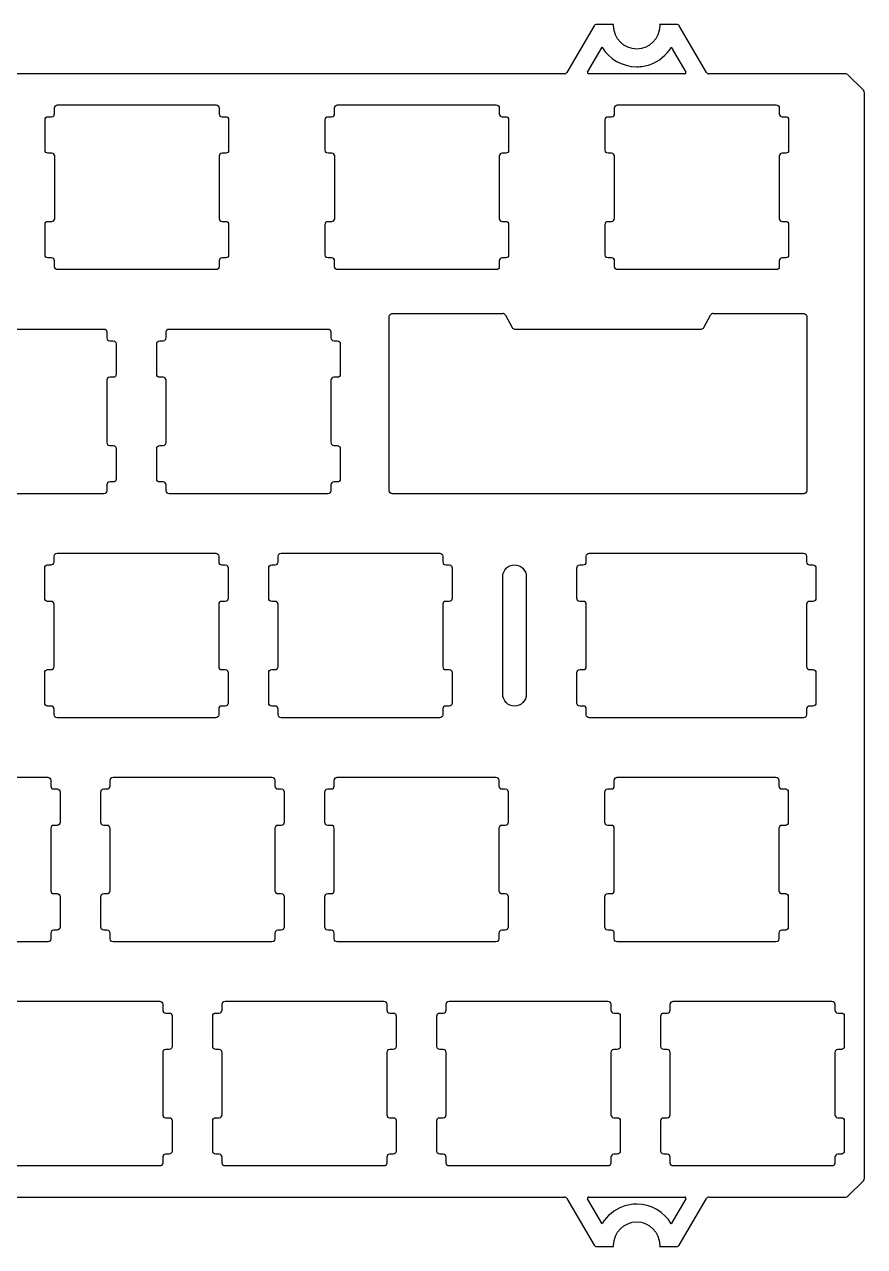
# Model space of a CAD drawing. Header units: millimetres. Extents: x -251 to 35, y -191 to -88.
# Drawn here: x -36.2 to 35.2, y -191.4 to -87.5 of the extents above; entities that cross this region are included whole.
import ezdxf

# ---------------------------------------------------------------- set-up
doc = ezdxf.new("R2010")
doc.units = ezdxf.units.MM
doc.layers.get('0').update_dxf_attribs({"linetype": 'CONTINUOUS'})

msp = doc.modelspace()

# ---------------------------------------------------------------- linework, layer by layer
for p, q in [((12.23, -87.63), (9.92, -91.58)), ((13.89, -87.5), (12.44, -87.5)), ((19.26, -87.5), (17.8, -87.5)), ((21.78, -91.58), (19.47, -87.63)), ((11.67, -91.55), (12.9, -89.44)), ((18.79, -89.44), (20.02, -91.55)), ((9.7, -91.7), (-91.39, -91.7)), ((19.94, -91.7), (11.76, -91.7)), ((33.62, -91.7), (21.99, -91.7)), ((35.15, -93.13), (33.8, -91.78)), ((35.22, -185.6), (35.22, -93.31)), ((-33.4, -94.35), (-19.91, -94.35)), ((-9.59, -94.35), (3.91, -94.35)), ((14.22, -94.35), (27.72, -94.35)), ((-34.21, -95.35), (-33.9, -95.35)), ((-33.65, -95.1), (-33.65, -94.6)), ((-19.66, -94.6), (-19.66, -95.1)), ((-19.41, -95.35), (-19.1, -95.35)), ((-10.39, -95.35), (-10.09, -95.35)), ((-9.84, -95.1), (-9.84, -94.6)), ((4.16, -94.6), (4.16, -95.1)), ((4.41, -95.35), (4.71, -95.35)), ((13.42, -95.35), (13.72, -95.35)), ((13.97, -95.1), (13.97, -94.6)), ((27.97, -94.6), (27.97, -95.1)), ((28.22, -95.35), (28.52, -95.35)), ((-34.46, -98.2), (-34.46, -95.6)), ((-18.85, -95.6), (-18.85, -98.2)), ((-10.64, -98.2), (-10.64, -95.6)), ((4.96, -95.6), (4.96, -98.2)), ((13.17, -98.2), (13.17, -95.6)), ((28.77, -95.6), (28.77, -98.2)), ((-33.89, -98.45), (-34.21, -98.45)), ((-33.64, -104), (-33.64, -98.7)), ((-19.66, -98.7), (-19.66, -104)), ((-19.1, -98.45), (-19.41, -98.45)), ((-10.08, -98.45), (-10.39, -98.45)), ((-9.83, -104), (-9.83, -98.7)), ((4.16, -98.7), (4.16, -104)), ((4.71, -98.45), (4.41, -98.45)), ((13.71, -98.45), (13.42, -98.45)), ((13.96, -104), (13.96, -98.7)), ((27.97, -98.7), (27.97, -104)), ((28.52, -98.45), (28.22, -98.45)), ((-34.46, -107.1), (-34.46, -104.5)), ((-34.21, -104.25), (-33.89, -104.25)), ((-19.41, -104.25), (-19.1, -104.25)), ((-18.85, -104.5), (-18.85, -107.1)), ((-10.64, -107.1), (-10.64, -104.5)), ((-10.39, -104.25), (-10.08, -104.25)), ((4.41, -104.25), (4.71, -104.25)), ((4.96, -104.5), (4.96, -107.1)), ((13.17, -107.1), (13.17, -104.5)), ((13.42, -104.25), (13.71, -104.25)), ((28.22, -104.25), (28.52, -104.25)), ((28.77, -104.5), (28.77, -107.1)), ((-33.9, -107.35), (-34.21, -107.35)), ((-33.65, -108.1), (-33.65, -107.6)), ((-19.66, -107.6), (-19.66, -108.1)), ((-19.1, -107.35), (-19.41, -107.35)), ((-10.09, -107.35), (-10.39, -107.35)), ((-9.84, -108.1), (-9.84, -107.6)), ((4.16, -107.6), (4.16, -108.1)), ((4.71, -107.35), (4.41, -107.35)), ((13.72, -107.35), (13.42, -107.35)), ((13.97, -108.1), (13.97, -107.6)), ((27.97, -107.6), (27.97, -108.1)), ((28.52, -107.35), (28.22, -107.35)), ((-19.91, -108.35), (-33.4, -108.35)), ((3.91, -108.35), (-9.59, -108.35)), ((27.72, -108.35), (14.22, -108.35)), ((-4.94, -112.08), (4.46, -112.08)), ((22.35, -112.08), (30.06, -112.08)), ((-5.19, -127.15), (-5.19, -112.33)), ((4.68, -112.21), (5.25, -113.27)), ((21.56, -113.27), (22.13, -112.21)), ((30.31, -112.33), (30.31, -127.15)), ((-42.96, -113.4), (-29.46, -113.4)), ((-29.21, -113.65), (-29.21, -114.15)), ((-24.16, -114.15), (-24.16, -113.65)), ((-23.91, -113.4), (-10.41, -113.4)), ((-10.16, -113.65), (-10.16, -114.15)), ((5.47, -113.4), (21.34, -113.4)), ((-28.96, -114.4), (-28.66, -114.4)), ((-28.41, -114.65), (-28.41, -117.25)), ((-24.96, -117.25), (-24.96, -114.65)), ((-24.71, -114.4), (-24.41, -114.4)), ((-9.91, -114.4), (-9.61, -114.4)), ((-9.36, -114.65), (-9.36, -117.25)), ((-29.21, -117.75), (-29.21, -123.05)), ((-28.66, -117.5), (-28.96, -117.5)), ((-24.41, -117.5), (-24.71, -117.5)), ((-24.16, -123.05), (-24.16, -117.75)), ((-10.16, -117.75), (-10.16, -123.05)), ((-9.61, -117.5), (-9.91, -117.5)), ((-28.96, -123.3), (-28.66, -123.3)), ((-28.41, -123.55), (-28.41, -126.15)), ((-24.96, -126.15), (-24.96, -123.55)), ((-24.71, -123.3), (-24.41, -123.3)), ((-9.91, -123.3), (-9.61, -123.3)), ((-9.36, -123.55), (-9.36, -126.15)), ((-29.21, -126.65), (-29.21, -127.15)), ((-28.66, -126.4), (-28.96, -126.4)), ((-24.41, -126.4), (-24.71, -126.4)), ((-24.16, -127.15), (-24.16, -126.65)), ((-10.16, -126.65), (-10.16, -127.15)), ((-9.61, -126.4), (-9.91, -126.4)), ((-29.46, -127.4), (-42.96, -127.4)), ((-10.41, -127.4), (-23.91, -127.4)), ((30.06, -127.4), (-4.94, -127.4)), ((-33.69, -133.2), (-33.69, -132.7)), ((-33.44, -132.45), (-19.94, -132.45)), ((-19.69, -132.7), (-19.69, -133.2)), ((-14.64, -133.2), (-14.64, -132.7)), ((-14.39, -132.45), (-0.89, -132.45)), ((-0.64, -132.7), (-0.64, -133.2)), ((11.56, -133.2), (11.56, -132.7)), ((11.81, -132.45), (30.04, -132.45)), ((30.29, -132.7), (30.29, -133.2)), ((-34.49, -136.3), (-34.49, -133.7)), ((-34.24, -133.45), (-33.94, -133.45)), ((-19.44, -133.45), (-19.14, -133.45)), ((-18.89, -133.7), (-18.89, -136.3)), ((-15.44, -136.3), (-15.44, -133.7)), ((-15.19, -133.45), (-14.89, -133.45)), ((-0.39, -133.45), (-0.09, -133.45)), ((0.16, -133.7), (0.16, -136.3)), ((10.76, -136.3), (10.76, -133.7)), ((11.01, -133.45), (11.31, -133.45)), ((30.54, -133.45), (30.84, -133.45)), ((31.09, -133.7), (31.09, -136.3)), ((-33.94, -136.55), (-34.24, -136.55)), ((-33.69, -142.1), (-33.69, -136.8)), ((-19.69, -136.8), (-19.69, -142.1)), ((-19.14, -136.55), (-19.44, -136.55)), ((-14.89, -136.55), (-15.19, -136.55)), ((-14.64, -142.1), (-14.64, -136.8)), ((-0.64, -136.8), (-0.64, -142.1)), ((-0.09, -136.55), (-0.39, -136.55)), ((11.31, -136.55), (11.01, -136.55)), ((11.56, -142.1), (11.56, -136.8)), ((30.29, -136.8), (30.29, -142.1)), ((30.84, -136.55), (30.54, -136.55)), ((-34.49, -145.2), (-34.49, -142.6)), ((-34.24, -142.35), (-33.94, -142.35)), ((-19.44, -142.35), (-19.14, -142.35)), ((-18.89, -142.6), (-18.89, -145.2)), ((-15.44, -145.2), (-15.44, -142.6)), ((-15.19, -142.35), (-14.89, -142.35)), ((-0.39, -142.35), (-0.09, -142.35)), ((0.16, -142.6), (0.16, -145.2)), ((10.76, -145.2), (10.76, -142.6)), ((11.01, -142.35), (11.31, -142.35)), ((30.54, -142.35), (30.84, -142.35)), ((31.09, -142.6), (31.09, -145.2)), ((-33.94, -145.45), (-34.24, -145.45)), ((-19.14, -145.45), (-19.44, -145.45)), ((-14.89, -145.45), (-15.19, -145.45)), ((-0.09, -145.45), (-0.39, -145.45)), ((11.31, -145.45), (11.01, -145.45)), ((30.84, -145.45), (30.54, -145.45)), ((-33.69, -146.2), (-33.69, -145.7)), ((-19.94, -146.45), (-33.44, -146.45)), ((-19.69, -145.7), (-19.69, -146.2)), ((-14.64, -146.2), (-14.64, -145.7)), ((-0.89, -146.45), (-14.39, -146.45)), ((-0.64, -145.7), (-0.64, -146.2)), ((11.56, -146.2), (11.56, -145.7)), ((30.04, -146.45), (11.81, -146.45)), ((30.29, -145.7), (30.29, -146.2)), ((-47.72, -151.5), (-34.22, -151.5)), ((-28.67, -151.5), (-15.17, -151.5)), ((-9.62, -151.5), (3.88, -151.5)), ((14.19, -151.5), (27.69, -151.5)), ((-33.97, -151.75), (-33.97, -152.25)), ((-33.72, -152.5), (-33.43, -152.5)), ((-29.47, -152.5), (-29.17, -152.5)), ((-28.92, -152.25), (-28.92, -151.75)), ((-14.92, -151.75), (-14.92, -152.25)), ((-14.67, -152.5), (-14.38, -152.5)), ((-10.42, -152.5), (-10.12, -152.5)), ((-9.87, -152.25), (-9.87, -151.75)), ((4.13, -151.75), (4.13, -152.25)), ((4.38, -152.5), (4.67, -152.5)), ((13.39, -152.5), (13.69, -152.5)), ((13.94, -152.25), (13.94, -151.75)), ((27.94, -151.75), (27.94, -152.25)), ((28.19, -152.5), (28.49, -152.5)), ((-33.18, -152.75), (-33.18, -155.35)), ((-29.72, -155.35), (-29.72, -152.75)), ((-14.13, -152.75), (-14.13, -155.35)), ((-10.67, -155.35), (-10.67, -152.75)), ((4.92, -152.75), (4.92, -155.35)), ((13.14, -155.35), (13.14, -152.75)), ((28.74, -152.75), (28.74, -155.35)), ((-33.43, -155.6), (-33.72, -155.6)), ((-29.17, -155.6), (-29.47, -155.6)), ((-14.38, -155.6), (-14.67, -155.6)), ((-10.12, -155.6), (-10.42, -155.6)), ((4.67, -155.6), (4.38, -155.6)), ((13.69, -155.6), (13.39, -155.6)), ((28.49, -155.6), (28.19, -155.6)), ((-33.97, -155.85), (-33.97, -161.15)), ((-28.92, -161.15), (-28.92, -155.85)), ((-14.92, -155.85), (-14.92, -161.15)), ((-9.87, -161.15), (-9.87, -155.85)), ((4.13, -155.85), (4.13, -161.15)), ((13.94, -161.15), (13.94, -155.85)), ((27.94, -155.85), (27.94, -161.15)), ((-33.72, -161.4), (-33.43, -161.4)), ((-33.18, -161.65), (-33.18, -164.25)), ((-29.72, -164.25), (-29.72, -161.65)), ((-29.47, -161.4), (-29.17, -161.4)), ((-14.67, -161.4), (-14.38, -161.4)), ((-14.13, -161.65), (-14.13, -164.25)), ((-10.67, -164.25), (-10.67, -161.65)), ((-10.42, -161.4), (-10.12, -161.4)), ((4.38, -161.4), (4.67, -161.4)), ((4.92, -161.65), (4.92, -164.25)), ((13.14, -164.25), (13.14, -161.65)), ((13.39, -161.4), (13.69, -161.4)), ((28.19, -161.4), (28.49, -161.4)), ((28.74, -161.65), (28.74, -164.25)), ((-33.97, -164.75), (-33.97, -165.25)), ((-33.43, -164.5), (-33.72, -164.5)), ((-29.17, -164.5), (-29.47, -164.5)), ((-28.92, -165.25), (-28.92, -164.75)), ((-14.92, -164.75), (-14.92, -165.25)), ((-14.38, -164.5), (-14.67, -164.5)), ((-10.12, -164.5), (-10.42, -164.5)), ((-9.87, -165.25), (-9.87, -164.75)), ((4.13, -164.75), (4.13, -165.25)), ((4.67, -164.5), (4.38, -164.5)), ((13.69, -164.5), (13.39, -164.5)), ((13.94, -165.25), (13.94, -164.75)), ((27.94, -164.75), (27.94, -165.25)), ((28.49, -164.5), (28.19, -164.5)), ((-34.22, -165.5), (-47.72, -165.5)), ((-15.17, -165.5), (-28.67, -165.5)), ((3.88, -165.5), (-9.62, -165.5)), ((27.69, -165.5), (14.19, -165.5)), ((-38.2, -170.55), (-24.7, -170.55)), ((-24.45, -170.8), (-24.45, -171.3)), ((-19.4, -171.3), (-19.4, -170.8)), ((-19.15, -170.55), (-5.65, -170.55)), ((-5.4, -170.8), (-5.4, -171.3)), ((-0.35, -171.3), (-0.35, -170.8)), ((-0.1, -170.55), (13.4, -170.55)), ((13.65, -170.8), (13.65, -171.3)), ((18.7, -171.3), (18.7, -170.8)), ((18.95, -170.55), (32.45, -170.55)), ((32.7, -170.8), (32.7, -171.3)), ((-24.2, -171.55), (-23.9, -171.55)), ((-23.65, -171.8), (-23.65, -174.4)), ((-20.2, -174.4), (-20.2, -171.8)), ((-19.95, -171.55), (-19.65, -171.55)), ((-5.15, -171.55), (-4.85, -171.55)), ((-4.6, -171.8), (-4.6, -174.4)), ((-1.15, -174.4), (-1.15, -171.8)), ((-0.9, -171.55), (-0.6, -171.55)), ((13.9, -171.55), (14.2, -171.55)), ((14.45, -171.8), (14.45, -174.4)), ((17.9, -174.4), (17.9, -171.8)), ((18.15, -171.55), (18.45, -171.55)), ((32.95, -171.55), (33.25, -171.55)), ((33.5, -171.8), (33.5, -174.4)), ((-24.45, -174.9), (-24.45, -180.2)), ((-23.9, -174.65), (-24.2, -174.65)), ((-19.65, -174.65), (-19.95, -174.65)), ((-19.4, -180.2), (-19.4, -174.9)), ((-5.4, -174.9), (-5.4, -180.2)), ((-4.85, -174.65), (-5.15, -174.65)), ((-0.6, -174.65), (-0.9, -174.65)), ((-0.35, -180.2), (-0.35, -174.9)), ((13.65, -174.9), (13.65, -180.2)), ((14.2, -174.65), (13.9, -174.65)), ((18.45, -174.65), (18.15, -174.65)), ((18.7, -180.2), (18.7, -174.9)), ((32.7, -174.9), (32.7, -180.2)), ((33.25, -174.65), (32.95, -174.65)), ((-24.2, -180.45), (-23.9, -180.45)), ((-23.65, -180.7), (-23.65, -183.3)), ((-20.2, -183.3), (-20.2, -180.7)), ((-19.95, -180.45), (-19.65, -180.45)), ((-5.15, -180.45), (-4.85, -180.45)), ((-4.6, -180.7), (-4.6, -183.3)), ((-1.15, -183.3), (-1.15, -180.7)), ((-0.9, -180.45), (-0.6, -180.45)), ((13.9, -180.45), (14.2, -180.45)), ((14.45, -180.7), (14.45, -183.3)), ((17.9, -183.3), (17.9, -180.7)), ((18.15, -180.45), (18.45, -180.45)), ((32.95, -180.45), (33.25, -180.45)), ((33.5, -180.7), (33.5, -183.3)), ((-24.45, -183.8), (-24.45, -184.3)), ((-23.9, -183.55), (-24.2, -183.55)), ((-19.65, -183.55), (-19.95, -183.55)), ((-19.4, -184.3), (-19.4, -183.8)), ((-5.4, -183.8), (-5.4, -184.3)), ((-4.85, -183.55), (-5.15, -183.55)), ((-0.6, -183.55), (-0.9, -183.55)), ((-0.35, -184.3), (-0.35, -183.8)), ((13.65, -183.8), (13.65, -184.3)), ((14.2, -183.55), (13.9, -183.55)), ((18.45, -183.55), (18.15, -183.55)), ((18.7, -184.3), (18.7, -183.8)), ((32.7, -183.8), (32.7, -184.3)), ((33.25, -183.55), (32.95, -183.55)), ((-24.7, -184.55), (-38.2, -184.55)), ((-5.65, -184.55), (-19.15, -184.55)), ((13.4, -184.55), (-0.1, -184.55)), ((32.45, -184.55), (18.95, -184.55)), ((33.8, -187.13), (35.15, -185.78)), ((-66.52, -187.2), (9.7, -187.2)), ((9.92, -187.33), (12.23, -191.28)), ((12.9, -189.47), (11.67, -187.35)), ((11.76, -187.2), (19.94, -187.2)), ((20.02, -187.35), (18.79, -189.47)), ((19.47, -191.28), (21.78, -187.33)), ((21.99, -187.2), (33.62, -187.2)), ((12.44, -191.4), (13.89, -191.4)), ((17.8, -191.4), (19.26, -191.4))]:
    msp.add_line(p, q)
msp.add_lwpolyline([(4.46, -134.45, -1), (6.46, -134.45), (6.46, -144.45, -1), (4.46, -144.45)], format="xyb", close=True)
for centre, radius, start, end in [((12.44, -87.75), 0.25, 89.9984, 149.7543), ((19.26, -87.75), 0.25, 30.2491, 89.9982), ((9.7, -91.45), 0.25, 270.0018, 329.7509), ((11.76, -91.6), 0.1, 149.754, 270), ((19.94, -91.6), 0.1, -90, 30.246), ((21.99, -91.45), 0.25, 210.2457, 270.0016), ((33.62, -91.95), 0.25, 44.9897, 90.0067), ((34.97, -93.31), 0.25, 0.0091, 44.9946), ((4.46, -112.33), 0.25, 28.3521, 89.9961), ((22.35, -112.33), 0.25, 90.0008, 151.6559), ((5.47, -113.15), 0.25, 208.3441, 269.9992), ((21.34, -113.15), 0.25, 270.0039, 331.6479), ((34.97, -185.6), 0.25, 315.0054, 359.9909), ((9.7, -187.45), 0.25, 30.2491, 89.9982), ((11.76, -187.3), 0.1, 90, 210.246), ((19.94, -187.3), 0.1, -30.246, 90), ((21.99, -187.45), 0.25, 89.9984, 149.7543), ((33.62, -186.95), 0.25, 269.9933, 315.0103), ((12.44, -191.15), 0.25, 210.2457, 270.0016), ((19.26, -191.15), 0.25, 270.0018, 329.7509)]:
    msp.add_arc(centre, radius, start, end)
for points, knots in [([(17.8, -87.5), (17.8, -87.54), (17.81, -87.57), (17.81, -87.6), (17.81, -88.71), (16.93, -89.6), (15.85, -89.6), (14.77, -89.6), (13.89, -88.71), (13.89, -87.6), (13.89, -87.57), (13.89, -87.54), (13.89, -87.5)], [67, 67, 67, 67, 68, 68, 68, 69, 69, 69, 70, 70, 70, 71, 71, 71, 71]), ([(12.9, -89.44), (13.51, -90.43), (14.61, -91.1), (15.85, -91.1), (16.25, -91.1), (16.63, -91.03), (16.99, -90.91), (17.75, -90.64), (18.38, -90.11), (18.79, -89.44)], [-69.649001, -69.649001, -69.649001, -69.649001, -69, -69, -69, -68.791574, -68.791574, -68.791574, -68.351, -68.351, -68.351, -68.351]), ([(18.79, -189.47), (18.19, -188.47), (17.09, -187.8), (15.85, -187.8), (15.45, -187.8), (15.06, -187.87), (14.7, -188), (13.94, -188.27), (13.31, -188.79), (12.9, -189.47)], [-48.649, -48.649, -48.649, -48.649, -48, -48, -48, -47.791549, -47.791549, -47.791549, -47.350999, -47.350999, -47.350999, -47.350999]), ([(13.89, -191.4), (13.89, -191.37), (13.89, -191.34), (13.89, -191.3), (13.89, -190.2), (14.77, -189.3), (15.85, -189.3), (16.93, -189.3), (17.81, -190.2), (17.81, -191.3), (17.81, -191.34), (17.8, -191.37), (17.8, -191.4)], [46, 46, 46, 46, 47, 47, 47, 48, 48, 48, 49, 49, 49, 50, 50, 50, 50])]:
    msp.add_open_spline(points, degree=3, knots=knots)
for points in [[(-33.65, -94.6), (-33.65, -94.47), (-33.54, -94.35), (-33.4, -94.35)], [(-19.91, -94.35), (-19.77, -94.35), (-19.66, -94.47), (-19.66, -94.6)], [(-9.84, -94.6), (-9.84, -94.47), (-9.73, -94.35), (-9.59, -94.35)], [(3.91, -94.35), (4.05, -94.35), (4.16, -94.47), (4.16, -94.6)], [(13.97, -94.6), (13.97, -94.47), (14.08, -94.35), (14.22, -94.35)], [(27.72, -94.35), (27.86, -94.35), (27.97, -94.47), (27.97, -94.6)], [(-34.46, -95.6), (-34.46, -95.47), (-34.34, -95.35), (-34.21, -95.35)], [(-33.9, -95.35), (-33.77, -95.35), (-33.65, -95.24), (-33.65, -95.1)], [(-19.66, -95.1), (-19.66, -95.24), (-19.54, -95.35), (-19.41, -95.35)], [(-19.1, -95.35), (-18.97, -95.35), (-18.85, -95.47), (-18.85, -95.6)], [(-10.64, -95.6), (-10.64, -95.47), (-10.53, -95.35), (-10.39, -95.35)], [(-10.09, -95.35), (-9.95, -95.35), (-9.84, -95.24), (-9.84, -95.1)], [(4.16, -95.1), (4.16, -95.24), (4.27, -95.35), (4.41, -95.35)], [(4.71, -95.35), (4.85, -95.35), (4.96, -95.47), (4.96, -95.6)], [(13.17, -95.6), (13.17, -95.47), (13.28, -95.35), (13.42, -95.35)], [(13.72, -95.35), (13.86, -95.35), (13.97, -95.24), (13.97, -95.1)], [(27.97, -95.1), (27.97, -95.24), (28.08, -95.35), (28.22, -95.35)], [(28.52, -95.35), (28.66, -95.35), (28.77, -95.47), (28.77, -95.6)], [(-34.21, -98.45), (-34.34, -98.45), (-34.46, -98.34), (-34.46, -98.2)], [(-33.64, -98.7), (-33.64, -98.57), (-33.76, -98.45), (-33.89, -98.45)], [(-19.41, -98.45), (-19.54, -98.45), (-19.66, -98.57), (-19.66, -98.7)], [(-18.85, -98.2), (-18.85, -98.34), (-18.97, -98.45), (-19.1, -98.45)], [(-10.39, -98.45), (-10.53, -98.45), (-10.64, -98.34), (-10.64, -98.2)], [(-9.83, -98.7), (-9.83, -98.57), (-9.95, -98.45), (-10.08, -98.45)], [(4.41, -98.45), (4.27, -98.45), (4.16, -98.57), (4.16, -98.7)], [(4.96, -98.2), (4.96, -98.34), (4.85, -98.45), (4.71, -98.45)], [(13.42, -98.45), (13.28, -98.45), (13.17, -98.34), (13.17, -98.2)], [(13.96, -98.7), (13.96, -98.57), (13.85, -98.45), (13.71, -98.45)], [(28.22, -98.45), (28.08, -98.45), (27.97, -98.57), (27.97, -98.7)], [(28.77, -98.2), (28.77, -98.34), (28.66, -98.45), (28.52, -98.45)], [(-34.46, -104.5), (-34.46, -104.37), (-34.34, -104.25), (-34.21, -104.25)], [(-33.89, -104.25), (-33.76, -104.25), (-33.64, -104.14), (-33.64, -104)], [(-19.66, -104), (-19.66, -104.14), (-19.54, -104.25), (-19.41, -104.25)], [(-19.1, -104.25), (-18.97, -104.25), (-18.85, -104.37), (-18.85, -104.5)], [(-10.64, -104.5), (-10.64, -104.37), (-10.53, -104.25), (-10.39, -104.25)], [(-10.08, -104.25), (-9.95, -104.25), (-9.83, -104.14), (-9.83, -104)], [(4.16, -104), (4.16, -104.14), (4.27, -104.25), (4.41, -104.25)], [(4.71, -104.25), (4.85, -104.25), (4.96, -104.37), (4.96, -104.5)], [(13.17, -104.5), (13.17, -104.37), (13.28, -104.25), (13.42, -104.25)], [(13.71, -104.25), (13.85, -104.25), (13.96, -104.14), (13.96, -104)], [(27.97, -104), (27.97, -104.14), (28.08, -104.25), (28.22, -104.25)], [(28.52, -104.25), (28.66, -104.25), (28.77, -104.37), (28.77, -104.5)], [(-34.21, -107.35), (-34.34, -107.35), (-34.46, -107.24), (-34.46, -107.1)], [(-33.65, -107.6), (-33.65, -107.47), (-33.77, -107.35), (-33.9, -107.35)], [(-19.41, -107.35), (-19.54, -107.35), (-19.66, -107.47), (-19.66, -107.6)], [(-18.85, -107.1), (-18.85, -107.24), (-18.97, -107.35), (-19.1, -107.35)], [(-10.39, -107.35), (-10.53, -107.35), (-10.64, -107.24), (-10.64, -107.1)], [(-9.84, -107.6), (-9.84, -107.47), (-9.95, -107.35), (-10.09, -107.35)], [(4.41, -107.35), (4.27, -107.35), (4.16, -107.47), (4.16, -107.6)], [(4.96, -107.1), (4.96, -107.24), (4.85, -107.35), (4.71, -107.35)], [(13.42, -107.35), (13.28, -107.35), (13.17, -107.24), (13.17, -107.1)], [(13.97, -107.6), (13.97, -107.47), (13.86, -107.35), (13.72, -107.35)], [(28.22, -107.35), (28.08, -107.35), (27.97, -107.47), (27.97, -107.6)], [(28.77, -107.1), (28.77, -107.24), (28.66, -107.35), (28.52, -107.35)], [(-33.4, -108.35), (-33.54, -108.35), (-33.65, -108.24), (-33.65, -108.1)], [(-19.66, -108.1), (-19.66, -108.24), (-19.77, -108.35), (-19.91, -108.35)], [(-9.59, -108.35), (-9.73, -108.35), (-9.84, -108.24), (-9.84, -108.1)], [(4.16, -108.1), (4.16, -108.24), (4.05, -108.35), (3.91, -108.35)], [(14.22, -108.35), (14.08, -108.35), (13.97, -108.24), (13.97, -108.1)], [(27.97, -108.1), (27.97, -108.24), (27.86, -108.35), (27.72, -108.35)], [(-5.19, -112.33), (-5.19, -112.19), (-5.08, -112.08), (-4.94, -112.08)], [(30.06, -112.08), (30.2, -112.08), (30.31, -112.19), (30.31, -112.33)], [(-29.46, -113.4), (-29.32, -113.4), (-29.21, -113.52), (-29.21, -113.65)], [(-29.21, -114.15), (-29.21, -114.29), (-29.1, -114.4), (-28.96, -114.4)], [(-24.41, -114.4), (-24.27, -114.4), (-24.16, -114.29), (-24.16, -114.15)], [(-24.16, -113.65), (-24.16, -113.52), (-24.05, -113.4), (-23.91, -113.4)], [(-10.41, -113.4), (-10.27, -113.4), (-10.16, -113.52), (-10.16, -113.65)], [(-10.16, -114.15), (-10.16, -114.29), (-10.05, -114.4), (-9.91, -114.4)], [(-28.66, -114.4), (-28.52, -114.4), (-28.41, -114.52), (-28.41, -114.65)], [(-24.96, -114.65), (-24.96, -114.52), (-24.85, -114.4), (-24.71, -114.4)], [(-9.61, -114.4), (-9.47, -114.4), (-9.36, -114.52), (-9.36, -114.65)], [(-28.41, -117.25), (-28.41, -117.39), (-28.52, -117.5), (-28.66, -117.5)], [(-24.71, -117.5), (-24.85, -117.5), (-24.96, -117.39), (-24.96, -117.25)], [(-9.36, -117.25), (-9.36, -117.39), (-9.47, -117.5), (-9.61, -117.5)], [(-28.96, -117.5), (-29.1, -117.5), (-29.21, -117.62), (-29.21, -117.75)], [(-24.16, -117.75), (-24.16, -117.62), (-24.27, -117.5), (-24.41, -117.5)], [(-9.91, -117.5), (-10.05, -117.5), (-10.16, -117.62), (-10.16, -117.75)], [(-29.21, -123.05), (-29.21, -123.19), (-29.1, -123.3), (-28.96, -123.3)], [(-28.66, -123.3), (-28.52, -123.3), (-28.41, -123.42), (-28.41, -123.55)], [(-24.96, -123.55), (-24.96, -123.42), (-24.85, -123.3), (-24.71, -123.3)], [(-24.41, -123.3), (-24.27, -123.3), (-24.16, -123.19), (-24.16, -123.05)], [(-10.16, -123.05), (-10.16, -123.19), (-10.05, -123.3), (-9.91, -123.3)], [(-9.61, -123.3), (-9.47, -123.3), (-9.36, -123.42), (-9.36, -123.55)], [(-28.96, -126.4), (-29.1, -126.4), (-29.21, -126.52), (-29.21, -126.65)], [(-28.41, -126.15), (-28.41, -126.29), (-28.52, -126.4), (-28.66, -126.4)], [(-24.71, -126.4), (-24.85, -126.4), (-24.96, -126.29), (-24.96, -126.15)], [(-24.16, -126.65), (-24.16, -126.52), (-24.27, -126.4), (-24.41, -126.4)], [(-9.91, -126.4), (-10.05, -126.4), (-10.16, -126.52), (-10.16, -126.65)], [(-9.36, -126.15), (-9.36, -126.29), (-9.47, -126.4), (-9.61, -126.4)], [(-29.21, -127.15), (-29.21, -127.29), (-29.32, -127.4), (-29.46, -127.4)], [(-23.91, -127.4), (-24.05, -127.4), (-24.16, -127.29), (-24.16, -127.15)], [(-10.16, -127.15), (-10.16, -127.29), (-10.27, -127.4), (-10.41, -127.4)], [(-4.94, -127.4), (-5.08, -127.4), (-5.19, -127.29), (-5.19, -127.15)], [(30.31, -127.15), (30.31, -127.29), (30.2, -127.4), (30.06, -127.4)], [(-33.69, -132.7), (-33.69, -132.57), (-33.57, -132.45), (-33.44, -132.45)], [(-19.94, -132.45), (-19.8, -132.45), (-19.69, -132.57), (-19.69, -132.7)], [(-14.64, -132.7), (-14.64, -132.57), (-14.52, -132.45), (-14.39, -132.45)], [(-0.89, -132.45), (-0.75, -132.45), (-0.64, -132.57), (-0.64, -132.7)], [(11.56, -132.7), (11.56, -132.57), (11.67, -132.45), (11.81, -132.45)], [(30.04, -132.45), (30.18, -132.45), (30.29, -132.57), (30.29, -132.7)], [(-34.49, -133.7), (-34.49, -133.57), (-34.38, -133.45), (-34.24, -133.45)], [(-33.94, -133.45), (-33.8, -133.45), (-33.69, -133.34), (-33.69, -133.2)], [(-19.69, -133.2), (-19.69, -133.34), (-19.58, -133.45), (-19.44, -133.45)], [(-19.14, -133.45), (-19, -133.45), (-18.89, -133.57), (-18.89, -133.7)], [(-15.44, -133.7), (-15.44, -133.57), (-15.33, -133.45), (-15.19, -133.45)], [(-14.89, -133.45), (-14.75, -133.45), (-14.64, -133.34), (-14.64, -133.2)], [(-0.64, -133.2), (-0.64, -133.34), (-0.53, -133.45), (-0.39, -133.45)], [(-0.09, -133.45), (0.05, -133.45), (0.16, -133.57), (0.16, -133.7)], [(10.76, -133.7), (10.76, -133.57), (10.87, -133.45), (11.01, -133.45)], [(11.31, -133.45), (11.45, -133.45), (11.56, -133.34), (11.56, -133.2)], [(30.29, -133.2), (30.29, -133.34), (30.4, -133.45), (30.54, -133.45)], [(30.84, -133.45), (30.98, -133.45), (31.09, -133.57), (31.09, -133.7)], [(-34.24, -136.55), (-34.38, -136.55), (-34.49, -136.44), (-34.49, -136.3)], [(-33.69, -136.8), (-33.69, -136.67), (-33.8, -136.55), (-33.94, -136.55)], [(-19.44, -136.55), (-19.58, -136.55), (-19.69, -136.67), (-19.69, -136.8)], [(-18.89, -136.3), (-18.89, -136.44), (-19, -136.55), (-19.14, -136.55)], [(-15.19, -136.55), (-15.33, -136.55), (-15.44, -136.44), (-15.44, -136.3)], [(-14.64, -136.8), (-14.64, -136.67), (-14.75, -136.55), (-14.89, -136.55)], [(-0.39, -136.55), (-0.53, -136.55), (-0.64, -136.67), (-0.64, -136.8)], [(0.16, -136.3), (0.16, -136.44), (0.05, -136.55), (-0.09, -136.55)], [(11.01, -136.55), (10.87, -136.55), (10.76, -136.44), (10.76, -136.3)], [(11.56, -136.8), (11.56, -136.67), (11.45, -136.55), (11.31, -136.55)], [(30.54, -136.55), (30.4, -136.55), (30.29, -136.67), (30.29, -136.8)], [(31.09, -136.3), (31.09, -136.44), (30.98, -136.55), (30.84, -136.55)], [(-33.94, -142.35), (-33.8, -142.35), (-33.69, -142.24), (-33.69, -142.1)], [(-19.69, -142.1), (-19.69, -142.24), (-19.58, -142.35), (-19.44, -142.35)], [(-14.89, -142.35), (-14.75, -142.35), (-14.64, -142.24), (-14.64, -142.1)], [(-0.64, -142.1), (-0.64, -142.24), (-0.53, -142.35), (-0.39, -142.35)], [(11.31, -142.35), (11.45, -142.35), (11.56, -142.24), (11.56, -142.1)], [(30.29, -142.1), (30.29, -142.24), (30.4, -142.35), (30.54, -142.35)], [(-34.49, -142.6), (-34.49, -142.47), (-34.38, -142.35), (-34.24, -142.35)], [(-19.14, -142.35), (-19, -142.35), (-18.89, -142.47), (-18.89, -142.6)], [(-15.44, -142.6), (-15.44, -142.47), (-15.33, -142.35), (-15.19, -142.35)], [(-0.09, -142.35), (0.05, -142.35), (0.16, -142.47), (0.16, -142.6)], [(10.76, -142.6), (10.76, -142.47), (10.87, -142.35), (11.01, -142.35)], [(30.84, -142.35), (30.98, -142.35), (31.09, -142.47), (31.09, -142.6)], [(-34.24, -145.45), (-34.38, -145.45), (-34.49, -145.34), (-34.49, -145.2)], [(-33.69, -145.7), (-33.69, -145.57), (-33.8, -145.45), (-33.94, -145.45)], [(-19.44, -145.45), (-19.58, -145.45), (-19.69, -145.57), (-19.69, -145.7)], [(-18.89, -145.2), (-18.89, -145.34), (-19, -145.45), (-19.14, -145.45)], [(-15.19, -145.45), (-15.33, -145.45), (-15.44, -145.34), (-15.44, -145.2)], [(-14.64, -145.7), (-14.64, -145.57), (-14.75, -145.45), (-14.89, -145.45)], [(-0.39, -145.45), (-0.53, -145.45), (-0.64, -145.57), (-0.64, -145.7)], [(0.16, -145.2), (0.16, -145.34), (0.05, -145.45), (-0.09, -145.45)], [(11.01, -145.45), (10.87, -145.45), (10.76, -145.34), (10.76, -145.2)], [(11.56, -145.7), (11.56, -145.57), (11.45, -145.45), (11.31, -145.45)], [(30.54, -145.45), (30.4, -145.45), (30.29, -145.57), (30.29, -145.7)], [(31.09, -145.2), (31.09, -145.34), (30.98, -145.45), (30.84, -145.45)], [(-33.44, -146.45), (-33.57, -146.45), (-33.69, -146.34), (-33.69, -146.2)], [(-19.69, -146.2), (-19.69, -146.34), (-19.8, -146.45), (-19.94, -146.45)], [(-14.39, -146.45), (-14.52, -146.45), (-14.64, -146.34), (-14.64, -146.2)], [(-0.64, -146.2), (-0.64, -146.34), (-0.75, -146.45), (-0.89, -146.45)], [(11.81, -146.45), (11.67, -146.45), (11.56, -146.34), (11.56, -146.2)], [(30.29, -146.2), (30.29, -146.34), (30.18, -146.45), (30.04, -146.45)], [(-34.22, -151.5), (-34.09, -151.5), (-33.97, -151.62), (-33.97, -151.75)], [(-28.92, -151.75), (-28.92, -151.62), (-28.81, -151.5), (-28.67, -151.5)], [(-15.17, -151.5), (-15.04, -151.5), (-14.92, -151.62), (-14.92, -151.75)], [(-9.87, -151.75), (-9.87, -151.62), (-9.76, -151.5), (-9.62, -151.5)], [(3.88, -151.5), (4.01, -151.5), (4.13, -151.62), (4.13, -151.75)], [(13.94, -151.75), (13.94, -151.62), (14.05, -151.5), (14.19, -151.5)], [(27.69, -151.5), (27.83, -151.5), (27.94, -151.62), (27.94, -151.75)], [(-33.97, -152.25), (-33.97, -152.39), (-33.86, -152.5), (-33.72, -152.5)], [(-33.43, -152.5), (-33.29, -152.5), (-33.18, -152.62), (-33.18, -152.75)], [(-29.72, -152.75), (-29.72, -152.62), (-29.61, -152.5), (-29.47, -152.5)], [(-29.17, -152.5), (-29.04, -152.5), (-28.92, -152.39), (-28.92, -152.25)], [(-14.92, -152.25), (-14.92, -152.39), (-14.81, -152.5), (-14.67, -152.5)], [(-14.38, -152.5), (-14.24, -152.5), (-14.13, -152.62), (-14.13, -152.75)], [(-10.67, -152.75), (-10.67, -152.62), (-10.56, -152.5), (-10.42, -152.5)], [(-10.12, -152.5), (-9.99, -152.5), (-9.87, -152.39), (-9.87, -152.25)], [(4.13, -152.25), (4.13, -152.39), (4.24, -152.5), (4.38, -152.5)], [(4.67, -152.5), (4.81, -152.5), (4.92, -152.62), (4.92, -152.75)], [(13.14, -152.75), (13.14, -152.62), (13.25, -152.5), (13.39, -152.5)], [(13.69, -152.5), (13.83, -152.5), (13.94, -152.39), (13.94, -152.25)], [(27.94, -152.25), (27.94, -152.39), (28.05, -152.5), (28.19, -152.5)], [(28.49, -152.5), (28.63, -152.5), (28.74, -152.62), (28.74, -152.75)], [(-33.72, -155.6), (-33.86, -155.6), (-33.97, -155.72), (-33.97, -155.85)], [(-33.18, -155.35), (-33.18, -155.49), (-33.29, -155.6), (-33.43, -155.6)], [(-29.47, -155.6), (-29.61, -155.6), (-29.72, -155.49), (-29.72, -155.35)], [(-28.92, -155.85), (-28.92, -155.72), (-29.04, -155.6), (-29.17, -155.6)], [(-14.67, -155.6), (-14.81, -155.6), (-14.92, -155.72), (-14.92, -155.85)], [(-14.13, -155.35), (-14.13, -155.49), (-14.24, -155.6), (-14.38, -155.6)], [(-10.42, -155.6), (-10.56, -155.6), (-10.67, -155.49), (-10.67, -155.35)], [(-9.87, -155.85), (-9.87, -155.72), (-9.99, -155.6), (-10.12, -155.6)], [(4.38, -155.6), (4.24, -155.6), (4.13, -155.72), (4.13, -155.85)], [(4.92, -155.35), (4.92, -155.49), (4.81, -155.6), (4.67, -155.6)], [(13.39, -155.6), (13.25, -155.6), (13.14, -155.49), (13.14, -155.35)], [(13.94, -155.85), (13.94, -155.72), (13.83, -155.6), (13.69, -155.6)], [(28.19, -155.6), (28.05, -155.6), (27.94, -155.72), (27.94, -155.85)], [(28.74, -155.35), (28.74, -155.49), (28.63, -155.6), (28.49, -155.6)], [(-33.97, -161.15), (-33.97, -161.29), (-33.86, -161.4), (-33.72, -161.4)], [(-33.43, -161.4), (-33.29, -161.4), (-33.18, -161.52), (-33.18, -161.65)], [(-29.72, -161.65), (-29.72, -161.52), (-29.61, -161.4), (-29.47, -161.4)], [(-29.17, -161.4), (-29.04, -161.4), (-28.92, -161.29), (-28.92, -161.15)], [(-14.92, -161.15), (-14.92, -161.29), (-14.81, -161.4), (-14.67, -161.4)], [(-14.38, -161.4), (-14.24, -161.4), (-14.13, -161.52), (-14.13, -161.65)], [(-10.67, -161.65), (-10.67, -161.52), (-10.56, -161.4), (-10.42, -161.4)], [(-10.12, -161.4), (-9.99, -161.4), (-9.87, -161.29), (-9.87, -161.15)], [(4.13, -161.15), (4.13, -161.29), (4.24, -161.4), (4.38, -161.4)], [(4.67, -161.4), (4.81, -161.4), (4.92, -161.52), (4.92, -161.65)], [(13.14, -161.65), (13.14, -161.52), (13.25, -161.4), (13.39, -161.4)], [(13.69, -161.4), (13.83, -161.4), (13.94, -161.29), (13.94, -161.15)], [(27.94, -161.15), (27.94, -161.29), (28.05, -161.4), (28.19, -161.4)], [(28.49, -161.4), (28.63, -161.4), (28.74, -161.52), (28.74, -161.65)], [(-33.72, -164.5), (-33.86, -164.5), (-33.97, -164.62), (-33.97, -164.75)], [(-33.18, -164.25), (-33.18, -164.39), (-33.29, -164.5), (-33.43, -164.5)], [(-29.47, -164.5), (-29.61, -164.5), (-29.72, -164.39), (-29.72, -164.25)], [(-28.92, -164.75), (-28.92, -164.62), (-29.04, -164.5), (-29.17, -164.5)], [(-14.67, -164.5), (-14.81, -164.5), (-14.92, -164.62), (-14.92, -164.75)], [(-14.13, -164.25), (-14.13, -164.39), (-14.24, -164.5), (-14.38, -164.5)], [(-10.42, -164.5), (-10.56, -164.5), (-10.67, -164.39), (-10.67, -164.25)], [(-9.87, -164.75), (-9.87, -164.62), (-9.99, -164.5), (-10.12, -164.5)], [(4.38, -164.5), (4.24, -164.5), (4.13, -164.62), (4.13, -164.75)], [(4.92, -164.25), (4.92, -164.39), (4.81, -164.5), (4.67, -164.5)], [(13.39, -164.5), (13.25, -164.5), (13.14, -164.39), (13.14, -164.25)], [(13.94, -164.75), (13.94, -164.62), (13.83, -164.5), (13.69, -164.5)], [(28.19, -164.5), (28.05, -164.5), (27.94, -164.62), (27.94, -164.75)], [(28.74, -164.25), (28.74, -164.39), (28.63, -164.5), (28.49, -164.5)], [(-33.97, -165.25), (-33.97, -165.39), (-34.09, -165.5), (-34.22, -165.5)], [(-28.67, -165.5), (-28.81, -165.5), (-28.92, -165.39), (-28.92, -165.25)], [(-14.92, -165.25), (-14.92, -165.39), (-15.04, -165.5), (-15.17, -165.5)], [(-9.62, -165.5), (-9.76, -165.5), (-9.87, -165.39), (-9.87, -165.25)], [(4.13, -165.25), (4.13, -165.39), (4.01, -165.5), (3.88, -165.5)], [(14.19, -165.5), (14.05, -165.5), (13.94, -165.39), (13.94, -165.25)], [(27.94, -165.25), (27.94, -165.39), (27.83, -165.5), (27.69, -165.5)], [(-24.7, -170.55), (-24.56, -170.55), (-24.45, -170.67), (-24.45, -170.8)], [(-24.45, -171.3), (-24.45, -171.44), (-24.34, -171.55), (-24.2, -171.55)], [(-19.65, -171.55), (-19.51, -171.55), (-19.4, -171.44), (-19.4, -171.3)], [(-19.4, -170.8), (-19.4, -170.67), (-19.29, -170.55), (-19.15, -170.55)], [(-5.65, -170.55), (-5.51, -170.55), (-5.4, -170.67), (-5.4, -170.8)], [(-5.4, -171.3), (-5.4, -171.44), (-5.29, -171.55), (-5.15, -171.55)], [(-0.6, -171.55), (-0.46, -171.55), (-0.35, -171.44), (-0.35, -171.3)], [(-0.35, -170.8), (-0.35, -170.67), (-0.24, -170.55), (-0.1, -170.55)], [(13.4, -170.55), (13.54, -170.55), (13.65, -170.67), (13.65, -170.8)], [(13.65, -171.3), (13.65, -171.44), (13.76, -171.55), (13.9, -171.55)], [(18.45, -171.55), (18.59, -171.55), (18.7, -171.44), (18.7, -171.3)], [(18.7, -170.8), (18.7, -170.67), (18.81, -170.55), (18.95, -170.55)], [(32.45, -170.55), (32.59, -170.55), (32.7, -170.67), (32.7, -170.8)], [(32.7, -171.3), (32.7, -171.44), (32.81, -171.55), (32.95, -171.55)], [(-23.9, -171.55), (-23.76, -171.55), (-23.65, -171.67), (-23.65, -171.8)], [(-20.2, -171.8), (-20.2, -171.67), (-20.09, -171.55), (-19.95, -171.55)], [(-4.85, -171.55), (-4.71, -171.55), (-4.6, -171.67), (-4.6, -171.8)], [(-1.15, -171.8), (-1.15, -171.67), (-1.04, -171.55), (-0.9, -171.55)], [(14.2, -171.55), (14.34, -171.55), (14.45, -171.67), (14.45, -171.8)], [(17.9, -171.8), (17.9, -171.67), (18.01, -171.55), (18.15, -171.55)], [(33.25, -171.55), (33.39, -171.55), (33.5, -171.67), (33.5, -171.8)], [(-23.65, -174.4), (-23.65, -174.54), (-23.76, -174.65), (-23.9, -174.65)], [(-19.95, -174.65), (-20.09, -174.65), (-20.2, -174.54), (-20.2, -174.4)], [(-4.6, -174.4), (-4.6, -174.54), (-4.71, -174.65), (-4.85, -174.65)], [(-0.9, -174.65), (-1.04, -174.65), (-1.15, -174.54), (-1.15, -174.4)], [(14.45, -174.4), (14.45, -174.54), (14.34, -174.65), (14.2, -174.65)], [(18.15, -174.65), (18.01, -174.65), (17.9, -174.54), (17.9, -174.4)], [(33.5, -174.4), (33.5, -174.54), (33.39, -174.65), (33.25, -174.65)], [(-24.2, -174.65), (-24.34, -174.65), (-24.45, -174.77), (-24.45, -174.9)], [(-19.4, -174.9), (-19.4, -174.77), (-19.51, -174.65), (-19.65, -174.65)], [(-5.15, -174.65), (-5.29, -174.65), (-5.4, -174.77), (-5.4, -174.9)], [(-0.35, -174.9), (-0.35, -174.77), (-0.46, -174.65), (-0.6, -174.65)], [(13.9, -174.65), (13.76, -174.65), (13.65, -174.77), (13.65, -174.9)], [(18.7, -174.9), (18.7, -174.77), (18.59, -174.65), (18.45, -174.65)], [(32.95, -174.65), (32.81, -174.65), (32.7, -174.77), (32.7, -174.9)], [(-24.45, -180.2), (-24.45, -180.34), (-24.34, -180.45), (-24.2, -180.45)], [(-23.9, -180.45), (-23.76, -180.45), (-23.65, -180.57), (-23.65, -180.7)], [(-20.2, -180.7), (-20.2, -180.57), (-20.09, -180.45), (-19.95, -180.45)], [(-19.65, -180.45), (-19.51, -180.45), (-19.4, -180.34), (-19.4, -180.2)], [(-5.4, -180.2), (-5.4, -180.34), (-5.29, -180.45), (-5.15, -180.45)], [(-4.85, -180.45), (-4.71, -180.45), (-4.6, -180.57), (-4.6, -180.7)], [(-1.15, -180.7), (-1.15, -180.57), (-1.04, -180.45), (-0.9, -180.45)], [(-0.6, -180.45), (-0.46, -180.45), (-0.35, -180.34), (-0.35, -180.2)], [(13.65, -180.2), (13.65, -180.34), (13.76, -180.45), (13.9, -180.45)], [(14.2, -180.45), (14.34, -180.45), (14.45, -180.57), (14.45, -180.7)], [(17.9, -180.7), (17.9, -180.57), (18.01, -180.45), (18.15, -180.45)], [(18.45, -180.45), (18.59, -180.45), (18.7, -180.34), (18.7, -180.2)], [(32.7, -180.2), (32.7, -180.34), (32.81, -180.45), (32.95, -180.45)], [(33.25, -180.45), (33.39, -180.45), (33.5, -180.57), (33.5, -180.7)], [(-24.2, -183.55), (-24.34, -183.55), (-24.45, -183.67), (-24.45, -183.8)], [(-23.65, -183.3), (-23.65, -183.44), (-23.76, -183.55), (-23.9, -183.55)], [(-19.95, -183.55), (-20.09, -183.55), (-20.2, -183.44), (-20.2, -183.3)], [(-19.4, -183.8), (-19.4, -183.67), (-19.51, -183.55), (-19.65, -183.55)], [(-5.15, -183.55), (-5.29, -183.55), (-5.4, -183.67), (-5.4, -183.8)], [(-4.6, -183.3), (-4.6, -183.44), (-4.71, -183.55), (-4.85, -183.55)], [(-0.9, -183.55), (-1.04, -183.55), (-1.15, -183.44), (-1.15, -183.3)], [(-0.35, -183.8), (-0.35, -183.67), (-0.46, -183.55), (-0.6, -183.55)], [(13.9, -183.55), (13.76, -183.55), (13.65, -183.67), (13.65, -183.8)], [(14.45, -183.3), (14.45, -183.44), (14.34, -183.55), (14.2, -183.55)], [(18.15, -183.55), (18.01, -183.55), (17.9, -183.44), (17.9, -183.3)], [(18.7, -183.8), (18.7, -183.67), (18.59, -183.55), (18.45, -183.55)], [(32.95, -183.55), (32.81, -183.55), (32.7, -183.67), (32.7, -183.8)], [(33.5, -183.3), (33.5, -183.44), (33.39, -183.55), (33.25, -183.55)], [(-24.45, -184.3), (-24.45, -184.44), (-24.56, -184.55), (-24.7, -184.55)], [(-19.15, -184.55), (-19.29, -184.55), (-19.4, -184.44), (-19.4, -184.3)], [(-5.4, -184.3), (-5.4, -184.44), (-5.51, -184.55), (-5.65, -184.55)], [(-0.1, -184.55), (-0.24, -184.55), (-0.35, -184.44), (-0.35, -184.3)], [(13.65, -184.3), (13.65, -184.44), (13.54, -184.55), (13.4, -184.55)], [(18.95, -184.55), (18.81, -184.55), (18.7, -184.44), (18.7, -184.3)], [(32.7, -184.3), (32.7, -184.44), (32.59, -184.55), (32.45, -184.55)]]:
    msp.add_open_spline(points, degree=3)

doc.saveas('drawing.dxf')
